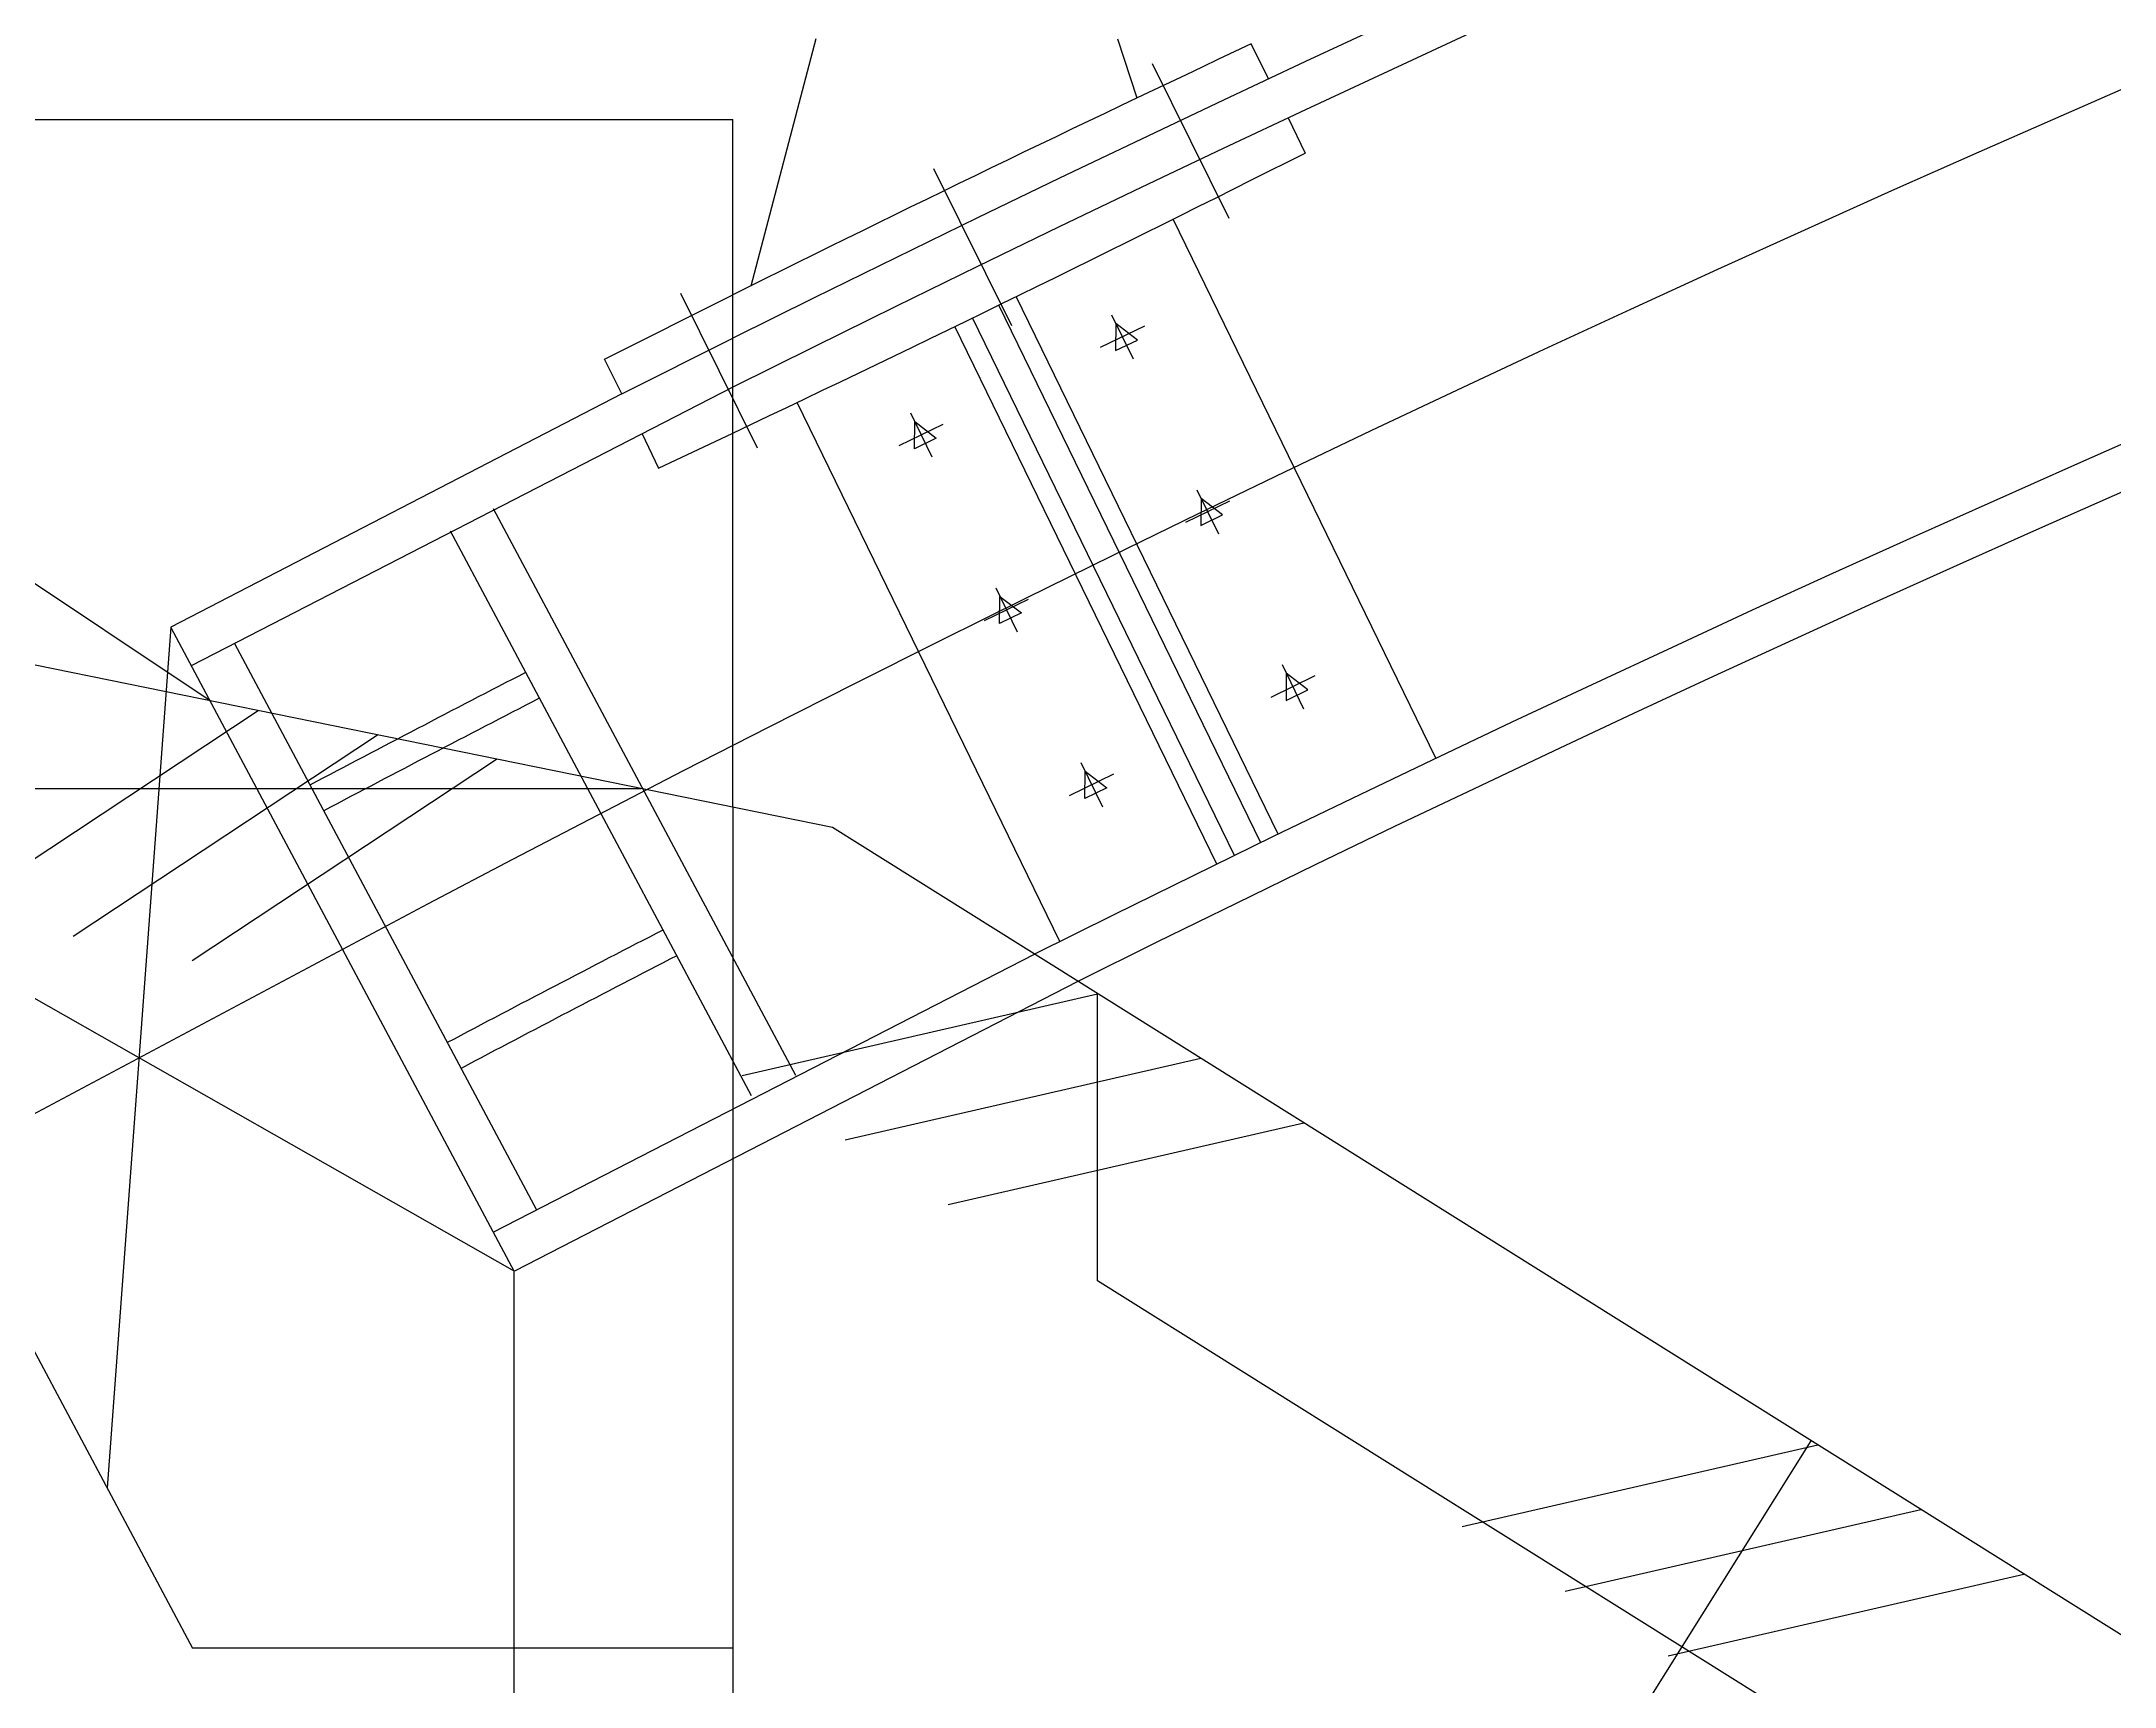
# Model space of a CAD drawing. Header units: millimetres. Extents: x -919 to 30143, y 6775 to 18100.
# Drawn here: x 8550 to 9402, y 10910 to 11586 of the extents above; entities that cross this region are included whole.
import ezdxf

# ---------------------------------------------------------------- set-up
doc = ezdxf.new("R2010")
doc.units = ezdxf.units.MM
doc.layers.add('axis', color=40, linetype='Continuous')
doc.styles.get("Standard").update_dxf_attribs({"font": 'arial.ttf'})
doc.dimstyles.new('dwgmodels.com', dxfattribs={"dimtxt": 2.5, "dimasz": 2.5, "dimexe": 1.25, "dimexo": 0.625, "dimtad": 1, "dimtxsty": 'Standard', "dimcen": 2.5, "dimadec": 0, "dimazin": 0, "dimtfac": 1, "dimtmove": 0, "dimatfit": 3, "dimfxl": 1, "dimarcsym": 0})

# ---------------------------------------------------------------- blocks, each defined once
blk = doc.blocks.new('*D3')
at = {"color": 0, "lineweight": -2, "transparency": 16777216}
for p, q in [((8796.14, 13128.11), (43.43, 13128.11)), ((44.68, 12028.89), (44.68, 12378.11)), ((8796.14, 11278.89), (43.43, 11278.89))]:
    blk.add_line(p, q, dxfattribs=at)
at = {"color": 0, "transparency": 16777216}
for points in [[(-80.32, 12378.11), (169.68, 12378.11), (44.68, 13128.11)], [(-80.32, 12028.89), (169.68, 12028.89), (44.68, 11278.89)]]:
    blk.add_solid(points, dxfattribs=at)
at = {"layer": 'Defpoints', "color": 0, "transparency": 16777216}
for p in [(44.68, 13128.11), (8796.77, 13128.11), (8796.77, 11278.89)]:
    blk.add_point(p, dxfattribs=at)
at = {"color": 0, "transparency": 16777216, "insert": (42.55, 12203.5), "char_height": 2.5, "attachment_point": 5, "rotation": 90}
blk.add_mtext('1849,22', dxfattribs=at)
blk = doc.blocks.new('*D4')
at = {"color": 0, "lineweight": -2, "transparency": 16777216}
for p, q in [((8743.74, 11080.19), (8743.74, 6898.95)), ((18117.32, 11079.91), (18117.32, 6898.95)), ((9493.74, 6900.2), (17367.32, 6900.2))]:
    blk.add_line(p, q, dxfattribs=at)
at = {"color": 0, "transparency": 16777216}
for points in [[(9493.74, 7025.2), (9493.74, 6775.2), (8743.74, 6900.2)], [(17367.32, 7025.2), (17367.32, 6775.2), (18117.32, 6900.2)]]:
    blk.add_solid(points, dxfattribs=at)
at = {"layer": 'Defpoints', "color": 0, "transparency": 16777216}
for p in [(8743.74, 11080.82), (18117.32, 11080.53), (18117.32, 6900.2)]:
    blk.add_point(p, dxfattribs=at)
at = {"color": 0, "transparency": 16777216, "insert": (13430.53, 6902.33), "char_height": 2.5, "attachment_point": 5}
blk.add_mtext('9373,58', dxfattribs=at)

msp = doc.modelspace()

# ---------------------------------------------------------------- linework, layer by layer
at = {"color": 0, "linetype": 'ByBlock', "lineweight": -2}
for p, q in [((5899.756, 13128.112), (8619.35, 11315.05)), ((8874.704, 11263.012), (1930.607, 12678.112)), ((8867.935, 11587.304), (8841.122, 11485.613)), ((8991.935, 11587.304), (8999.935, 11563.008)), ((9053.995, 11570.877), (9046.881, 11585.212)), ((9037.817, 11513.494), (9006.259, 11577.086)), ((8379.756, 11554.15), (8833.756, 11554.15)), ((8833.756, 11271.357), (8833.756, 11554.15)), ((9062.112, 11554.811), (9069.022, 11540.376)), ((8948.473, 11469.323), (8916.42, 11533.913)), ((9122.87, 11291.486), (9014.834, 11513.198)), ((8781.016, 11455.613), (8833.756, 11482.072)), ((8843.94, 11418.988), (8812.383, 11482.578)), ((9057.985, 11260.275), (8950.269, 11481.332)), ((9040.006, 11251.515), (8932.295, 11472.56)), ((9050.793, 11256.771), (8943.082, 11477.819)), ((8989.513, 11473.847), (8998.35, 11455.712)), ((8788.204, 11441.319), (8833.756, 11464.193)), ((9032.814, 11248.01), (8925.101, 11469.061)), ((9002.999, 11469.198), (8984.864, 11460.361)), ((8991.245, 11470.292), (8991.131, 11459.113)), ((9000.12, 11463.493), (8991.245, 11470.292)), ((8788.204, 11441.319), (8781.016, 11455.613)), ((8991.131, 11459.113), (9000.12, 11463.493)), ((8788.204, 11441.319), (8602.716, 11345.455)), ((8833.756, 11444.072), (8611.073, 11329.571)), ((8968.249, 11216.143), (8860.232, 11437.818)), ((8906.809, 11433.548), (8915.646, 11415.412)), ((8908.427, 11418.813), (8908.541, 11429.993)), ((8908.541, 11429.993), (8917.416, 11423.193)), ((8796.321, 11425.253), (8803.154, 11410.785)), ((8803.154, 11410.785), (8833.756, 11425.226)), ((8902.16, 11420.061), (8920.295, 11428.898)), ((8917.416, 11423.193), (8908.427, 11418.813)), ((9038.042, 11397.282), (9019.907, 11388.445)), ((9024.556, 11401.931), (9033.393, 11383.795)), ((9026.288, 11398.376), (9026.174, 11387.196)), ((9035.164, 11391.577), (9026.288, 11398.376)), ((8735.291, 11394.163), (8859.541, 11161.194)), ((9026.174, 11387.196), (9035.164, 11391.577)), ((8717.507, 11385.008), (8841.333, 11152.835)), ((8941.852, 11361.631), (8950.689, 11343.496)), ((8379.756, 11360.413), (8611.655, 10925.604)), ((8620.364, 11354.652), (8620.391, 11354.601)), ((8937.203, 11348.145), (8955.339, 11356.982)), ((8943.47, 11346.896), (8943.585, 11358.076)), ((8943.585, 11358.076), (8952.46, 11351.277)), ((8602.716, 11345.455), (8576.608, 10991.53)), ((8602.717, 11345.24), (8743.893, 11080.534)), ((8952.46, 11351.277), (8943.47, 11346.896)), ((8628.862, 11338.718), (8753.097, 11105.776)), ((9059.599, 11330.015), (9068.437, 11311.879)), ((9073.086, 11325.365), (9054.95, 11316.528)), ((9061.332, 11326.46), (9061.217, 11315.28)), ((9061.217, 11315.28), (9070.207, 11319.66)), ((9070.207, 11319.66), (9061.332, 11326.46)), ((8513.554, 11228.363), (8638.664, 11311.114)), ((8562.547, 11218.379), (8687.657, 11301.13)), ((8611.54, 11208.395), (8736.65, 11291.146)), ((8972.246, 11276.228), (8990.382, 11285.065)), ((8976.896, 11289.715), (8985.733, 11271.579)), ((8978.513, 11274.98), (8978.628, 11286.16)), ((8978.628, 11286.16), (8987.503, 11279.36)), ((8987.503, 11279.36), (8978.513, 11274.98)), ((8833.756, 11271.357), (8833.756, 11194.677)), ((8833.756, 11271.357), (8833.756, 10925.604)), ((12680.607, 8878.112), (8874.704, 11263.012)), ((8435.431, 11256.023), (8744.071, 11080.629)), ((8735.305, 11096.636), (8957.808, 11210.937)), ((8975.683, 11199.736), (8744.071, 11080.629)), ((8837.558, 11161.119), (8983.756, 11194.677)), ((8983.756, 11076.665), (8983.756, 11194.677)), ((8879.927, 11134.57), (9026.125, 11168.127)), ((8922.296, 11108.02), (9068.494, 11141.577)), ((12580.607, 8822.764), (8983.756, 11076.665)), ((9277.038, 11010.897), (9064.641, 10671.946)), ((9133.623, 10975.596), (9279.821, 11009.153)), ((9175.992, 10949.046), (9322.19, 10982.604)), ((9218.36, 10922.496), (9364.559, 10956.054)), ((8833.756, 10925.604), (8611.655, 10925.604)), ((8833.756, 10925.604), (8833.756, 10425.604))]:
    msp.add_line(p, q, dxfattribs=at)
for centre, radius, start, end in [((13455.589, 2203.497), 10349.968, 90.1382963, 116.5228893), ((13455.589, 2203.497), 10331.968, 90.1382963, 116.5727178), ((13455.595, 2203.465), 10068, 90.1424589, 116.5347727), ((13455.595, 2203.465), 10050, 90.1424589, 116.4721308), ((13455.589, 2203.497), 10365.968, 115.1700327, 116.4787608), ((4394.727, 20792.633), 10365.968, 295.3553503, 296.8031782), ((13455.595, 2203.465), 10266, 117.2907727, 117.8489084), ((13455.595, 2203.465), 10254, 117.2898579, 117.8486468), ((13455.595, 2203.465), 10146, 117.2815266, 117.8462641), ((13455.595, 2203.465), 10134, 117.2805899, 117.8459962)]:
    msp.add_arc(centre, radius, start, end, dxfattribs=at)
at = {"layer": 'axis', "color": 0, "linetype": 'ByBlock', "lineweight": -2}
msp.add_line((8673.304, 11212.888), (8408.599, 11071.711), dxfattribs=at)
msp.add_arc((13430.66, 2303.628), 10099.868, 61.7854593, 118.10127, dxfattribs=at)

# ---------------------------------------------------------------- dimensions: what is measured, and where the dimension line sits
dim = msp.add_linear_dim(base=(44.679, 13128.112), p1=(8796.767, 11278.895), p2=(8796.767, 13128.112), angle=90, dimstyle='dwgmodels.com', override={"dimasz": 750})
dim.commit()
dim.dimension.update_dxf_attribs({"geometry": '*D3', "text_midpoint": (42.552, 12203.503)})
dim = msp.add_linear_dim(base=(18117.321, 6900.203), p1=(8743.743, 11080.816), p2=(18117.321, 11080.534), dimstyle='dwgmodels.com', override={"dimasz": 750})
dim.commit()
dim.dimension.update_dxf_attribs({"geometry": '*D4', "text_midpoint": (13430.532, 6902.331)})

doc.saveas('drawing.dxf')
